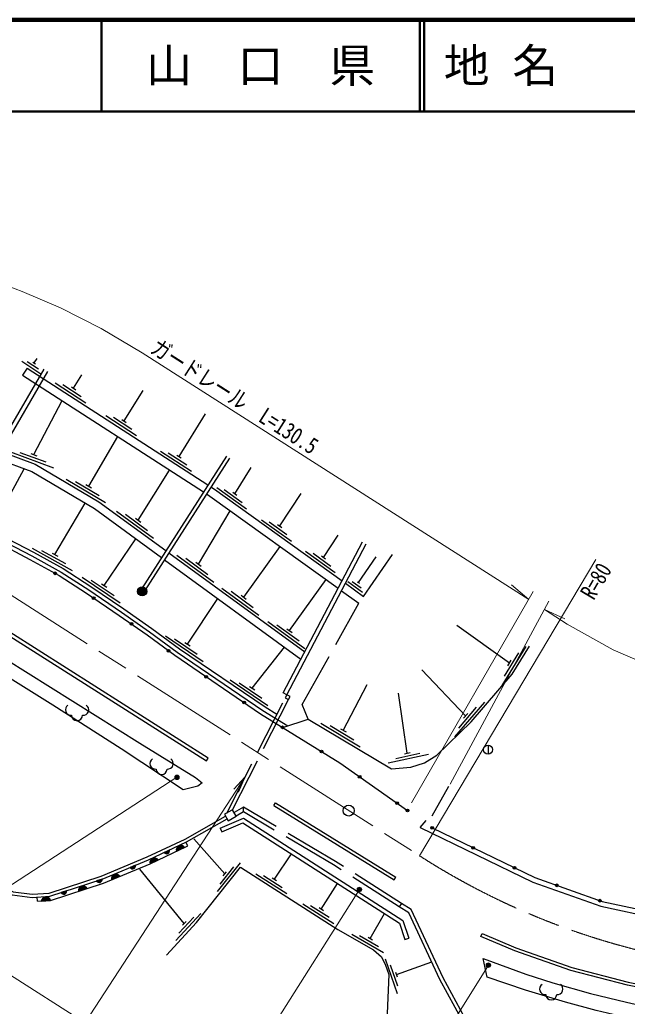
# Model space of a CAD drawing. Units: millimetres at full size, sheet at 1:1000; details may follow other scales. Extents: x 40000 to 680000, y 20000 to 380000.
# Drawn here: x 324077 to 390420, y 272346 to 380000 of the extents above; entities that cross this region are included whole.
import ezdxf
from ezdxf.enums import TextEntityAlignment as Align

# ---------------------------------------------------------------- set-up
doc = ezdxf.new("R2010")
doc.units = ezdxf.units.MM
doc.header["$LTSCALE"] = 1000
doc.linetypes.add('CHAIN', pattern=[18.5, 12, -1.5, 3.5, -1.5])
doc.linetypes.add('DASHED', pattern=[7.5, 6, -1.5])
for name, color, linetype, lineweight in [('M-BGD', 7, 'Continuous', 25), ('M-BMK', 2, 'CHAIN', 13), ('M-BMK-SRVR', 3, 'Continuous', 25), ('M-STR-HTXT', 7, 'Continuous', 13), ('M-TTL', 2, 'Continuous', 140), ('M-TTL-LINE', 7, 'Continuous', 50)]:
    doc.layers.add(name, color=color, linetype=linetype, lineweight=lineweight)
doc.layers.add('M-TTL-TXT', color=7, linetype='Continuous')
doc.styles.add('ＭＳ ゴシック', font='')
doc.styles.get('ＭＳ ゴシック').set_extended_font_data('MS Gothic')

# ---------------------------------------------------------------- blocks, each defined once
blk = doc.blocks.new('open_arrow')
at = {"color": 0, "linetype": 'Continuous', "lineweight": -2}
blk.add_lwpolyline([(7.5, 1.25), (0, 0), (7.5, -1.25)], dxfattribs=at)

msp = doc.modelspace()

# ---------------------------------------------------------------- hatches: boundary and pattern name
at = {"layer": 'M-BGD'}
for points in [[(327810, 319663, -1), (328073, 319518, -0.41421), (327869, 319459, -0.41421)], [(336946, 317619, -1), (337946, 317619, -0.41421), (337446, 317119, -0.41421)], [(332025, 316975, -1), (332273, 316807, -0.41421), (332065, 316767, -0.41421)], [(336155, 314157, -1), (336400, 313985, -0.41421), (336191, 313948, -0.41421)], [(340211, 311234, -1), (340452, 311056, -0.41421), (340242, 311024, -0.41421)], [(344323, 308391, -1), (344571, 308222, -0.41421), (344363, 308183, -0.41421)], [(348458, 305580, -1), (348706, 305411, -0.41421), (348497, 305371, -0.41421)], [(352654, 302864, -1), (352910, 302706, -0.41421), (352703, 302657, -0.41421)], [(356905, 300231, -1), (357160, 300073, -0.41421), (356954, 300025, -0.41421)], [(361075, 297476, -1), (361321, 297304, -0.41421), (361112, 297267, -0.41421)], [(365164, 294599, -1), (365410, 294426, -0.41421), (365201, 294390, -0.41421)], [(366297, 293802, -1), (366542, 293629, -0.41421), (366333, 293593, -0.41421)], [(368966, 291880, -1), (369236, 291750, -0.41421), (369035, 291680, -0.41421)], [(341191, 289262, -0.82183), (342088, 289683)], [(373467, 289704, -1), (373737, 289573, -0.41421), (373537, 289504, -0.41421)], [(338307, 287906, -0.82183), (339204, 288327)], [(339856, 289131), (340423, 289398, -0.84072)], [(336716, 287731), (336138, 287491, 0.84072)], [(377968, 287528, -1), (378239, 287397, -0.41421), (378038, 287327, -0.41421)], [(334098, 286156, -0.82183), (335013, 286536)], [(330500, 284899, -0.82183), (331441, 285208)], [(332474, 286020), (333068, 286215, -0.84072)], [(382571, 285593, -1), (382854, 285493, -0.41421), (382662, 285401, -0.41421)], [(326434, 283832, -0.82183), (327423, 283897)], [(328602, 284750), (329197, 284945, -0.84072)], [(387283, 283920, -1), (387566, 283820, -0.41421), (387374, 283729, -0.41421)]]:
    msp.add_hatch(color=256, dxfattribs=at).paths.add_polyline_path(points)
at = {"layer": 'M-STR-HTXT'}
for points in [[(341467, 297452, -1), (341028, 297213, -0.41421), (341128, 297552, -0.41421)], [(361388, 285208, -1), (360949, 284969, -0.41421), (361049, 285308, -0.41421)], [(375475, 276951, -1), (375036, 276712, -0.41421), (375136, 277051, -0.41421)]]:
    msp.add_hatch(color=256, dxfattribs=at).paths.add_polyline_path(points)

# ---------------------------------------------------------------- linework, layer by layer
at = {"layer": 'M-BGD'}
for p, q in [((324290, 342725), (326390, 341369)), ((324873, 342706), (326133, 341892)), ((325519, 342646), (325813, 342456)), ((325666, 342551), (325985, 343046)), ((324887, 341982), (324399, 341226)), ((324887, 341982), (344626, 329230)), ((324399, 341226), (344142, 328472)), ((327951, 340360), (331310, 338190)), ((329956, 339779), (330845, 341242)), ((328785, 340178), (330801, 338876)), ((329721, 339931), (330191, 339627)), ((335472, 336215), (337572, 339558)), ((325610, 332540), (328695, 338451)), ((341471, 332340), (344377, 336977)), ((333467, 336797), (336827, 334626)), ((334302, 336615), (336318, 335312)), ((335237, 336367), (335708, 336063)), ((331611, 329108), (334779, 334520)), ((323056, 332839), (327750, 331115)), ((324098, 332776), (326914, 331742)), ((325281, 332661), (325938, 332420)), ((339466, 332921), (342826, 330751)), ((340300, 332739), (342316, 331437)), ((346640, 332382), (337402, 317921)), ((346977, 332167), (337739, 317706)), ((341236, 332492), (341706, 332188)), ((321303, 324997), (324563, 331007)), ((337010, 325392), (340449, 330857)), ((347568, 328279), (349368, 331128)), ((329155, 329867), (333456, 327317)), ((330168, 329615), (332749, 328085)), ((331310, 329286), (331912, 328929)), ((345593, 328958), (348843, 326625)), ((346418, 328735), (348368, 327335)), ((347340, 328442), (347795, 328115)), ((352463, 324764), (354817, 328286)), ((327921, 321635), (331241, 327235)), ((334636, 326379), (338677, 323435)), ((343600, 320590), (347060, 326427)), ((335621, 326033), (338046, 324266)), ((336727, 325598), (337293, 325186)), ((350488, 325443), (353737, 323110)), ((351313, 325220), (353262, 323821)), ((352235, 324927), (352690, 324601)), ((333307, 318258), (336739, 323362)), ((352836, 306554), (361525, 323036)), ((357254, 321324), (358854, 323738)), ((325443, 322318), (329820, 319901)), ((326463, 322097), (329089, 320647)), ((348538, 316992), (352506, 322517)), ((353235, 306344), (361923, 322826)), ((355279, 322003), (358529, 319670)), ((327615, 321804), (328228, 321466)), ((339887, 321068), (354771, 310223)), ((340373, 321828), (355195, 311027)), ((341226, 321577), (345267, 318633)), ((342211, 321231), (344636, 319464)), ((356104, 321780), (358054, 320380)), ((357026, 321487), (357481, 321161)), ((361056, 318594), (363000, 321396)), ((343317, 320796), (343883, 320384)), ((330899, 319159), (335043, 316362)), ((331896, 318848), (334382, 317170)), ((353544, 313344), (357537, 318905)), ((359893, 318690), (361518, 317524)), ((360393, 318701), (361368, 318001)), ((360942, 318676), (361169, 318513)), ((333017, 318453), (333597, 318062)), ((337739, 317706), (337402, 317921)), ((346164, 317979), (350205, 315034)), ((347149, 317632), (349574, 315866)), ((359219, 317697), (361109, 316340)), ((359643, 318501), (361634, 317071)), ((342391, 311858), (345695, 316836)), ((348255, 317198), (348821, 316785)), ((351170, 314331), (355211, 311387)), ((352155, 313985), (354580, 312218)), ((353261, 313550), (353827, 313138)), ((377549, 309798), (371805, 313906)), ((339987, 312767), (344121, 309956)), ((340982, 312453), (343463, 310766)), ((342102, 312054), (342681, 311661)), ((349448, 307059), (352983, 311526)), ((376756, 307352), (379366, 311617)), ((377022, 308362), (378588, 310921)), ((377366, 309500), (377732, 310097)), ((372765, 304041), (367993, 309058)), ((347043, 307969), (351178, 305157)), ((348039, 307655), (350520, 305968)), ((349158, 307256), (349737, 306862)), ((359412, 302456), (362029, 307476)), ((353235, 306344), (352836, 306554)), ((366389, 299965), (365433, 306519)), ((371589, 301755), (374851, 305544)), ((372014, 302709), (373971, 304982)), ((352821, 302761), (355591, 303691)), ((372537, 303776), (372994, 304306)), ((356958, 303223), (361250, 300659)), ((357970, 302968), (360546, 301430)), ((359111, 302636), (359712, 302277)), ((375218, 300849), (375218, 299849)), ((364318, 298900), (368715, 299857)), ((365133, 299385), (367772, 299959)), ((366081, 299898), (366697, 300032)), ((348524, 294067), (347496, 293484)), ((348520, 293547), (348524, 294067)), ((351812, 294259), (351996, 294557)), ((351812, 294259), (364981, 286142)), ((351996, 294557), (365165, 286440)), ((348520, 293547), (347718, 293092)), ((345953, 291794), (346129, 291380)), ((367819, 291842), (368445, 292601)), ((341191, 289262), (342088, 289683)), ((342422, 289840), (342231, 290247)), ((346471, 286806), (343076, 290629)), ((340423, 289398), (339856, 289131)), ((351883, 286220), (353762, 288972)), ((336716, 287731), (336138, 287491)), ((338307, 287906), (339204, 288327)), ((345688, 284871), (348190, 287992)), ((345954, 285683), (347455, 287555)), ((334098, 286156), (335013, 286536)), ((342048, 281393), (337207, 287325)), ((346295, 286588), (346646, 287025)), ((349873, 286789), (353247, 284639)), ((350709, 286612), (352733, 285322)), ((351646, 286371), (352119, 286070)), ((364981, 286142), (365165, 286440)), ((333068, 286215), (332474, 286020)), ((357000, 282959), (358788, 285755)), ((326027, 283806), (325998, 284255)), ((329197, 284945), (328602, 284750)), ((330500, 284899), (331441, 285208)), ((326434, 283832), (327423, 283897)), ((354991, 283528), (358364, 281378)), ((355827, 283351), (357851, 282061)), ((365765, 283575), (365524, 283196)), ((341136, 279515), (343843, 282459)), ((341456, 280307), (343081, 282073)), ((356764, 283110), (357236, 282809)), ((362360, 279735), (363911, 282476)), ((341858, 281187), (342237, 281599)), ((360327, 280212), (363794, 278218)), ((361170, 280073), (363250, 278877)), ((362117, 279875), (362603, 279596)), ((366127, 279648), (366555, 279788)), ((363989, 277508), (365308, 273731)), ((364536, 276851), (365327, 274585)), ((365215, 275817), (369061, 277182)), ((365122, 276082), (365307, 275553))]:
    msp.add_line(p, q, dxfattribs=at)
at = {"layer": 'M-BGD', "linetype": 'DASHED'}
for p, q in [((361634, 317071), (364782, 321640)), ((346695, 293432), (353054, 305987)), ((347324, 293788), (353411, 305806)), ((369112, 293145), (370943, 296359))]:
    msp.add_line(p, q, dxfattribs=at)
at = {"layer": 'M-BGD'}
for points in [[(318501, 328532), (319427, 329373), (326731, 341864)], [(318837, 328162), (319820, 329055), (327163, 341611)], [(322060, 332885), (325779, 331520), (332722, 327403), (340049, 322064)], [(321599, 332096), (325391, 330703), (332227, 326650), (339563, 321304)], [(280169, 327841), (284575, 329136), (289383, 330237), (292868, 330822), (295429, 331027), (297674, 330933), (300278, 330682), (303194, 330104), (306209, 329348), (308934, 328531), (312938, 327210), (316396, 325829), (321650, 323436), (325382, 321495), (328593, 319722), (331609, 317775), (335187, 315360), (338249, 313216), (341263, 310993), (350616, 304632), (353351, 302939)], [(280297, 327430), (284684, 328719), (289467, 329815), (292921, 330394), (295437, 330596), (297644, 330503), (300216, 330255), (303100, 329683), (306095, 328933), (308805, 328121), (312790, 326805), (316227, 325433), (321461, 323049), (325179, 321115), (328372, 319352), (331372, 317415), (334943, 315005), (337997, 312867), (341014, 310642), (350382, 304271), (359028, 298917), (366419, 293715)], [(344962, 329013), (345355, 328759), (359274, 318766)], [(344478, 328255), (344849, 328015), (358850, 317962)], [(316396, 325829), (321847, 323840), (325595, 321891), (328825, 320108), (331857, 318150), (335442, 315731), (338511, 313582), (341523, 311360), (350862, 305010), (352154, 304209)], [(279446, 316354), (282791, 317381), (287800, 318358), (293383, 319059), (297017, 319022), (302301, 318288), (305255, 317581), (308519, 313228), (310394, 309940), (313262, 302349), (314713, 296777), (316154, 291565), (317391, 289089), (319117, 286888), (321422, 285325), (323260, 284506), (325432, 284218), (327364, 284344), (333076, 286218), (338125, 288317), (342293, 290277), (346737, 292795)], [(306389, 316652), (308813, 313420), (310711, 310089), (313596, 302455), (315051, 296868), (316482, 291691), (317688, 289277), (319359, 287147), (321593, 285632), (323356, 284847), (325444, 284569), (327297, 284690), (332954, 286546), (337983, 288637), (342132, 290588), (346565, 293099)], [(355591, 303691), (364666, 298269), (366794, 298427), (368278, 298917), (369611, 299753), (373379, 303375), (377855, 308573), (379738, 311651)], [(345953, 291794), (348498, 292875), (365925, 281721), (366555, 279788)], [(346129, 291380), (348456, 292368), (365547, 281429), (366127, 279648)], [(367819, 291842), (380103, 285902), (387535, 283264), (393597, 281963), (400861, 280746), (406512, 280268), (413692, 279871), (424095, 279894), (430877, 280112), (440838, 280979), (446802, 281072), (460355, 279893), (472265, 279202)], [(369101, 291815), (380309, 286396), (387681, 283779), (393697, 282488), (400928, 281277), (406549, 280801), (413706, 280405), (418749, 280416)], [(326027, 283806), (327451, 283898), (333233, 285796), (338307, 287906), (342422, 289840)], [(340092, 277937), (343373, 281504), (348187, 287508), (358810, 280738), (362720, 278490), (363599, 277753), (364015, 276838), (364377, 275803), (364197, 271568), (364530, 269289), (365055, 267383)], [(390755, 252685), (388009, 253455), (385414, 254610), (382216, 256886), (380102, 259119), (377691, 262165), (373301, 269151), (369965, 275253), (366549, 282544), (365524, 283196)], [(390842, 253076), (388145, 253832), (385613, 254959), (382480, 257189), (380405, 259381), (378018, 262396), (373646, 269354), (370322, 275434), (366822, 282903), (365765, 283575)], [(390751, 271012), (387036, 271898), (383661, 272777), (379296, 274091), (375130, 275515), (374699, 277577), (379356, 275855), (382307, 274888), (386400, 273736), (390350, 272798), (394405, 271838)]]:
    msp.add_lwpolyline(points, dxfattribs=at)
for points in [[(344479, 299120), (344666, 299416), (319857, 315117), (314354, 317942), (314194, 317631), (319683, 314813)], [(313543, 315458), (317821, 313017), (322548, 310236), (337207, 301048), (343274, 297294), (343988, 296724), (343536, 296380), (341915, 295964), (335168, 300440), (327679, 305188), (317579, 311479), (313895, 313602), (313477, 314814)], [(353054, 305987), (353411, 305806), (353591, 306163), (353235, 306344)], [(346848, 292599), (347718, 293092), (347324, 293788), (346454, 293295)], [(417364, 272617), (410960, 272501), (404520, 272629), (398717, 272965), (390426, 274648), (384258, 276249), (378139, 278404), (374435, 279973), (374572, 280295), (378265, 278730), (384360, 276584), (390504, 274989), (398762, 273313), (404534, 272979), (410960, 272852), (417358, 272967)]]:
    msp.add_lwpolyline(points, close=True, dxfattribs=at)
at = {"layer": 'M-BGD', "linetype": 'DASHED'}
for points in [[(355591, 303691), (354932, 305275), (361109, 316340)], [(365765, 283575), (358561, 288159), (348524, 294067)], [(365524, 283196), (358326, 287775), (348520, 293547)]]:
    msp.add_lwpolyline(points, dxfattribs=at)
at = {"layer": 'M-BGD'}
for centre, radius in [((327941, 319590), 150), ((337446, 317619), 500), ((332149, 316891), 150), ((336277, 314071), 150), ((340331, 311145), 150), ((344447, 308307), 150), ((348582, 305495), 150), ((352782, 302785), 150), ((375218, 300349), 500), ((357033, 300152), 150), ((361198, 297390), 150), ((365287, 294512), 150), ((366419, 293715), 150), ((369101, 291815), 150), ((373602, 289639), 150), ((378104, 287462), 150), ((382712, 285543), 150), ((387424, 283870), 150)]:
    msp.add_circle(centre, radius, dxfattribs=at)
for centre, radius, start, end in [((329663, 304705), 600, 122.72029, 277.24592), ((331014, 304705), 600, 262.75408, 57.27971), ((330338, 304110), 600, 180, 0), ((338892, 298832), 600, 122.72029, 277.24592), ((340243, 298832), 600, 262.75408, 57.27971), ((339567, 298237), 600, 180, 0), ((341681, 289384), 505, 36.34705, 194.00524), ((338797, 288028), 505, 36.34705, 194.00524), ((340116, 289314), 318, 215.06728, 15.28501), ((336406, 287662), 318, 212.47041, 12.68814), ((334593, 286256), 505, 33.75018, 191.40837), ((331001, 284960), 505, 29.33682, 186.99501), ((332754, 286170), 318, 208.05705, 8.27478), ((326935, 283767), 505, 14.89594, 172.55414), ((328883, 284899), 318, 208.05705, 8.27478), ((381443, 274230), 600, 122.72029, 277.24592), ((382794, 274230), 600, 262.75408, 57.27971), ((382118, 273635), 600, 180, 0)]:
    msp.add_arc(centre, radius, start, end, dxfattribs=at)
at = {"layer": 'M-BMK'}
msp.add_line((321324, 318366), (367743, 288762), dxfattribs=at)
msp.add_arc((410959, 356085), 80000, 237.30307, 271.39656, dxfattribs=at)
at = {"layer": 'M-BMK-SRVR'}
msp.add_circle((360002, 293699), 600, dxfattribs=at)
at = {"layer": 'M-STR-HTXT'}
for p, q in [((367743, 288762), (386974, 321102)), ((366864, 294534), (380157, 317613)), ((379657, 316746), (377791, 318341)), ((371062, 296578), (381844, 316537)), ((381367, 315655), (383601, 314636)), ((341247, 297332), (302512, 272192)), ((361168, 285088), (351221, 269349)), ((375255, 276832), (366754, 263195))]:
    msp.add_line(p, q, dxfattribs=at)
for points in [[(379657, 316746), (337455, 343660), (332964, 346301), (328524, 348545), (324351, 350350), (320482, 351781), (315727, 353237), (309796, 354614), (304377, 355465), (297329, 356011), (291733, 356000), (287967, 355772), (283988, 355337), (277543, 354197)], [(418805, 306271), (412135, 306099), (408451, 306148), (407162, 306230), (406393, 306294), (402077, 306881), (397783, 307853), (393679, 309166), (388873, 311227), (383874, 314056), (381367, 315655)], [(348689, 297368), (330285, 269123), (309620, 269123)], [(390505, 242856), (380667, 245083), (370908, 248206), (359970, 252898), (350370, 258330), (303494, 288225), (301801, 289221), (300937, 289657), (300158, 289995), (299675, 290173), (298838, 290429), (297388, 290766), (296815, 290856), (294878, 291006), (293761, 291004), (293311, 290977), (291341, 290628), (290217, 290338), (289680, 290161), (288161, 289549), (287761, 289353), (265448, 277426)]]:
    msp.add_lwpolyline(points, dxfattribs=at)
for centre in [(341247, 297332), (361168, 285088), (375255, 276832)]:
    msp.add_circle(centre, 250, dxfattribs=at)
at = {"layer": 'M-TTL'}
msp.add_line((680000, 380000), (40000, 380000), dxfattribs=at)
at = {"layer": 'M-TTL-LINE'}
for p, q in [((333000, 380000), (333000, 370000)), ((367750, 380000), (367750, 370000)), ((368250, 380000), (368250, 370000)), ((40000, 370000), (680000, 370000))]:
    msp.add_line(p, q, dxfattribs=at)

# ---------------------------------------------------------------- block references
at = {"layer": 'M-STR-HTXT', "xscale": 240, "yscale": 240, "rotation": 236.9}
msp.add_blockref('open_arrow', (348689, 297368), dxfattribs=at)

# ---------------------------------------------------------------- texts
at = {"layer": 'M-STR-HTXT', "style": 'ＭＳ ゴシック', "width": 0.8}
msp.add_text('ガードレール\u3000L=130.5', height=1833, rotation=327.472, dxfattribs=at).set_placement((346762, 337664), align=Align.BOTTOM_CENTER)
msp.add_text('R=80', height=1833, rotation=59.263, dxfattribs=at).set_placement((387222, 320933), align=Align.TOP_RIGHT)
at = {"layer": 'M-TTL-TXT', "style": 'ＭＳ ゴシック'}
msp.add_text('山\u3000口\u3000県', height=3666, dxfattribs=at).set_placement((350375, 375000), align=Align.MIDDLE_CENTER)
msp.add_text('地 名', height=3666, dxfattribs=at).set_placement((370380, 375000), align=Align.MIDDLE_LEFT)

doc.saveas('drawing.dxf')
